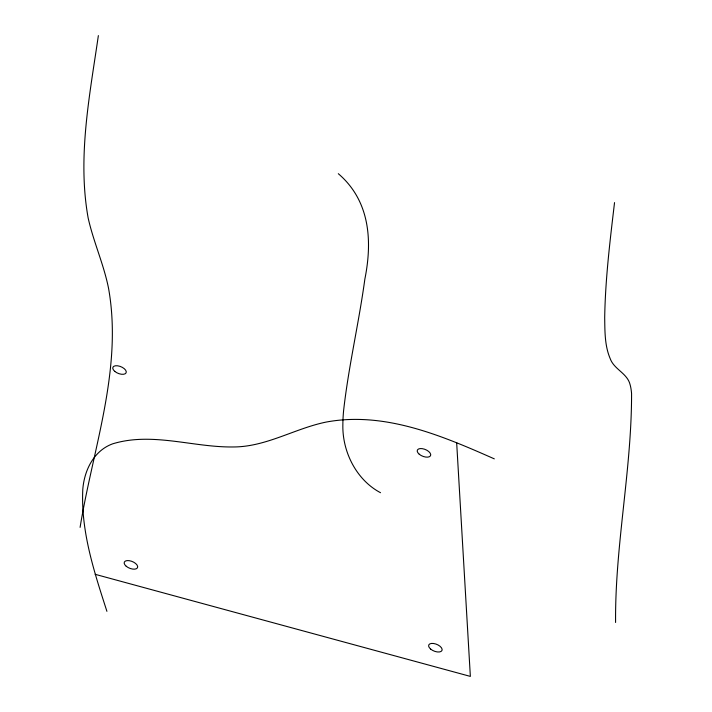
<?xml version="1.0" encoding="UTF-8"?>
<svg xmlns="http://www.w3.org/2000/svg" width="712" height="712" viewBox="0 0 712 712"><rect width="100%" height="100%" fill="white"/><g stroke="black" fill="none" stroke-linecap="round" stroke-linejoin="round"><path stroke-width="1.07" d="M614.536 202.6C610.015 240.816 605.316 279.122 604.693 317.641C604.906 331.365 604.666 345.729 610.184 358.581C614.011 369.475 627.406 373.222 630.102 384.694A109.461 22.197 -74.8 0 1 631.571 393.558C631.686 470.098 614.919 545.855 615.586 622.475M98.363 35.6C89.668 95.639 77.279 157.37 88.146 217.952C93.468 241.866 103.792 264.366 108.571 288.431C122.9 368.941 92.791 448.658 80.091 527.378M95.141 574.308L470.356 676.4L456.659 442.579M494.315 458.866C442.018 435.708 384.507 411.153 326.105 422.082C294.572 428.535 265.977 447.02 233.064 446.967C192.961 447.456 152.235 431.766 112.701 443.816C93.797 450.66 84.292 470.303 82.797 489.313C80.723 531.286 94.206 571.914 106.916 611.332M380.528 492.713C356.312 479.95 342.169 451.542 342.864 424.583A96.966 19.669 -74.8 0 1 343.54 411.225C348.444 366.867 358.83 323.328 364.856 279.122C372.518 240.878 370.044 200.855 338.307 173.692M126.193 566.236A7.165 3.622 22.2 0 0 137.487 567.74A7.165 3.622 22.2 0 0 129.112 560.656A7.165 3.622 22.2 0 0 126.193 566.236M114.774 371.379A7.165 3.622 22.2 0 0 126.069 372.892A7.165 3.622 22.2 0 0 117.703 365.808A7.165 3.622 22.2 0 0 114.774 371.379M430.644 649.068A7.165 3.622 22.2 0 0 441.938 650.572A7.165 3.622 22.2 0 0 433.572 643.488A7.165 3.622 22.2 0 0 430.644 649.068M419.235 454.22A7.165 3.622 22.2 0 0 430.529 455.724A7.165 3.622 22.2 0 0 422.163 448.64A7.165 3.622 22.2 0 0 419.235 454.22"/></g></svg>
